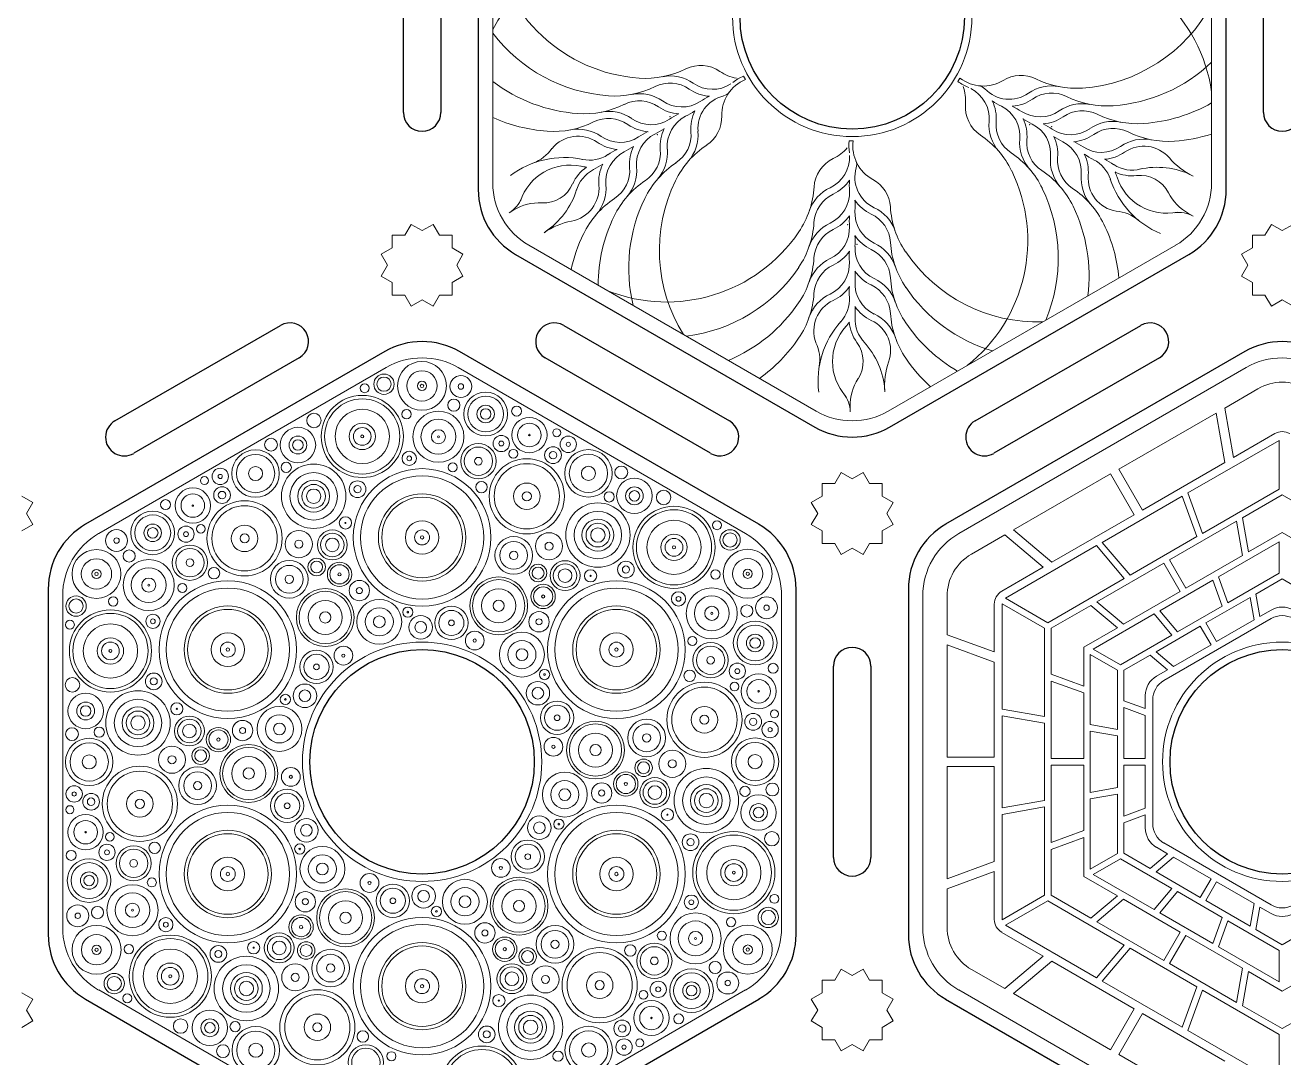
# Model space of a CAD drawing. Header units: millimetres. Extents: x -1250 to -350, y -300 to 300.
# Drawn here: x -1139.2 to -1013, y -5 to 98.6 of the extents above; entities that cross this region are included whole.
import ezdxf

# ---------------------------------------------------------------- set-up
doc = ezdxf.new("R2010")
doc.units = ezdxf.units.MM
doc.layers.get('0').update_dxf_attribs({"color": 1, "true_color": 0xff0000})
doc.layers.add('cut', color=1, linetype='Continuous', lineweight=20, true_color=0xff0000)
doc.layers.add('Vector Engrave', color=5, linetype='Continuous', lineweight=0, true_color=0x0000ff)

msp = doc.modelspace()

# ---------------------------------------------------------------- linework, layer by layer
for p, q in [((-1093.75, 116.71), (-1093.75, 82.07)), ((-1018.75, 82.07), (-1018.75, 116.71)), ((-1101.25, 89.81), (-1101.25, 108.97)), ((-1097.5, 108.97), (-1097.5, 89.81)), ((-1015, 89.81), (-1015, 108.97)), ((-1090, 75.57), (-1060, 58.25)), ((-1052.5, 58.25), (-1022.5, 75.57)), ((-1130.18, 58.87), (-1113.57, 68.46)), ((-1085.18, 68.46), (-1068.57, 58.87)), ((-1043.93, 58.87), (-1027.32, 68.46)), ((-1103.12, 65.83), (-1133.12, 48.51)), ((-1065.62, 48.51), (-1095.62, 65.83)), ((-1016.87, 65.83), (-1046.88, 48.51)), ((-1111.7, 65.21), (-1128.3, 55.63)), ((-1070.45, 55.63), (-1087.05, 65.21)), ((-1025.45, 65.21), (-1042.05, 55.63)), ((-1136.88, 42.02), (-1136.88, 7.37)), ((-1061.88, 7.37), (-1061.88, 42.02)), ((-1050.62, 42.02), (-1050.62, 7.37)), ((-1058.12, 15.11), (-1058.12, 34.28)), ((-1054.38, 34.28), (-1054.38, 15.11)), ((-1133.12, 0.88), (-1103.12, -16.44)), ((-1095.62, -16.44), (-1065.62, 0.88)), ((-1046.88, 0.88), (-1016.87, -16.44))]:
    msp.add_line(p, q)
for centre in [(-1056.25, 99.39), (-1099.38, 24.69), (-1013.13, 24.69)]:
    msp.add_circle(centre, 11.25)
for centre, radius, start, end in [((-1099.38, 89.81), 1.88, 180, 0), ((-1013.13, 89.81), 1.88, 180, 0), ((-1086.25, 82.07), 7.5, 180, 240), ((-1026.25, 82.07), 7.5, 300, 0), ((-1112.64, 66.83), 1.88, 300, 120), ((-1086.11, 66.83), 1.88, 60, 240), ((-1026.39, 66.83), 1.88, 300, 120), ((-1099.38, 59.34), 7.5, 60, 120), ((-1013.13, 59.34), 7.5, 60, 120), ((-1129.24, 57.25), 1.88, 120, 300), ((-1069.51, 57.25), 1.88, 240, 60), ((-1056.25, 64.75), 7.5, 240, 300), ((-1042.99, 57.25), 1.88, 120, 300), ((-1129.37, 42.02), 7.5, 120, 180), ((-1069.38, 42.02), 7.5, 0, 60), ((-1043.12, 42.02), 7.5, 120, 180), ((-1056.25, 34.28), 1.88, 0, 180), ((-1056.25, 15.11), 1.88, 180, 0), ((-1129.37, 7.37), 7.5, 180, 240), ((-1069.38, 7.37), 7.5, 300, 0), ((-1043.12, 7.37), 7.5, 180, 240)]:
    msp.add_arc(centre, radius, start, end)
at = {"layer": 'cut'}
for p, q in [((-1100.47, 78.59), (-1101.11, 77.49)), ((-1099.38, 77.96), (-1100.47, 78.59)), ((-1098.28, 78.59), (-1099.38, 77.96)), ((-1097.64, 77.49), (-1098.28, 78.59)), ((-1014.22, 78.59), (-1014.86, 77.49)), ((-1013.13, 77.96), (-1014.22, 78.59)), ((-1012.03, 78.59), (-1013.13, 77.96)), ((-1101.11, 77.49), (-1102.37, 77.49)), ((-1102.37, 77.49), (-1102.37, 76.22)), ((-1096.37, 77.49), (-1097.64, 77.49)), ((-1096.37, 76.22), (-1096.37, 77.49)), ((-1014.86, 77.49), (-1016.12, 77.49)), ((-1016.12, 77.49), (-1016.12, 76.22)), ((-1102.37, 76.22), (-1103.47, 75.59)), ((-1095.28, 75.59), (-1096.37, 76.22)), ((-1016.12, 76.22), (-1017.22, 75.59)), ((-1103.47, 75.59), (-1102.84, 74.49)), ((-1102.84, 74.49), (-1103.47, 73.39)), ((-1095.91, 74.49), (-1095.28, 75.59)), ((-1095.28, 73.39), (-1095.91, 74.49)), ((-1017.22, 75.59), (-1016.59, 74.49)), ((-1016.59, 74.49), (-1017.22, 73.39)), ((-1103.47, 73.39), (-1102.37, 72.76)), ((-1096.37, 72.76), (-1095.28, 73.39)), ((-1017.22, 73.39), (-1016.12, 72.76)), ((-1102.37, 72.76), (-1102.37, 71.49)), ((-1096.37, 71.49), (-1096.37, 72.76)), ((-1016.12, 72.76), (-1016.12, 71.49)), ((-1102.37, 71.49), (-1101.11, 71.49)), ((-1101.11, 71.49), (-1100.47, 70.39)), ((-1100.47, 70.39), (-1099.38, 71.03)), ((-1099.38, 71.03), (-1098.28, 70.39)), ((-1098.28, 70.39), (-1097.64, 71.49)), ((-1097.64, 71.49), (-1096.37, 71.49)), ((-1016.12, 71.49), (-1014.86, 71.49)), ((-1014.86, 71.49), (-1014.22, 70.39)), ((-1014.22, 70.39), (-1013.13, 71.03)), ((-1013.13, 71.03), (-1012.03, 70.39)), ((-1057.35, 53.69), (-1057.98, 52.59)), ((-1056.25, 53.06), (-1057.35, 53.69)), ((-1055.15, 53.69), (-1056.25, 53.06)), ((-1054.52, 52.59), (-1055.15, 53.69)), ((-1057.98, 52.59), (-1059.25, 52.59)), ((-1059.25, 52.59), (-1059.25, 51.32)), ((-1053.25, 52.59), (-1054.52, 52.59)), ((-1053.25, 51.32), (-1053.25, 52.59)), ((-1138.4, 50.69), (-1139.5, 51.32)), ((-1139.04, 49.59), (-1138.4, 50.69)), ((-1059.25, 51.32), (-1060.35, 50.69)), ((-1060.35, 50.69), (-1059.71, 49.59)), ((-1052.15, 50.69), (-1053.25, 51.32)), ((-1052.79, 49.59), (-1052.15, 50.69)), ((-1138.4, 48.49), (-1139.04, 49.59)), ((-1059.71, 49.59), (-1060.35, 48.49)), ((-1052.15, 48.49), (-1052.79, 49.59)), ((-1139.5, 47.86), (-1138.4, 48.49)), ((-1060.35, 48.49), (-1059.25, 47.86)), ((-1053.25, 47.86), (-1052.15, 48.49)), ((-1059.25, 47.86), (-1059.25, 46.59)), ((-1053.25, 46.59), (-1053.25, 47.86)), ((-1059.25, 46.59), (-1057.98, 46.59)), ((-1057.98, 46.59), (-1057.35, 45.49)), ((-1057.35, 45.49), (-1056.25, 46.13)), ((-1056.25, 46.13), (-1055.15, 45.49)), ((-1055.15, 45.49), (-1054.52, 46.59)), ((-1054.52, 46.59), (-1053.25, 46.59)), ((-1057.35, 3.89), (-1057.98, 2.8)), ((-1056.25, 3.26), (-1057.35, 3.89)), ((-1055.15, 3.89), (-1056.25, 3.26)), ((-1054.52, 2.8), (-1055.15, 3.89)), ((-1057.98, 2.8), (-1059.25, 2.8)), ((-1059.25, 2.8), (-1059.25, 1.53)), ((-1053.25, 2.8), (-1054.52, 2.8)), ((-1053.25, 1.53), (-1053.25, 2.8)), ((-1138.4, 0.89), (-1139.5, 1.53)), ((-1059.25, 1.53), (-1060.35, 0.89)), ((-1052.15, 0.89), (-1053.25, 1.53)), ((-1139.04, -0.2), (-1138.4, 0.89)), ((-1060.35, 0.89), (-1059.71, -0.2)), ((-1052.79, -0.2), (-1052.15, 0.89)), ((-1138.4, -1.3), (-1139.04, -0.2)), ((-1059.71, -0.2), (-1060.35, -1.3)), ((-1052.15, -1.3), (-1052.79, -0.2)), ((-1139.5, -1.94), (-1138.4, -1.3)), ((-1060.35, -1.3), (-1059.25, -1.94)), ((-1059.25, -1.94), (-1059.25, -3.2)), ((-1053.25, -1.94), (-1052.15, -1.3)), ((-1053.25, -3.2), (-1053.25, -1.94)), ((-1059.25, -3.2), (-1057.98, -3.2)), ((-1057.98, -3.2), (-1057.35, -4.3)), ((-1057.35, -4.3), (-1056.25, -3.67)), ((-1056.25, -3.67), (-1055.15, -4.3)), ((-1055.15, -4.3), (-1054.52, -3.2)), ((-1054.52, -3.2), (-1053.25, -3.2))]:
    msp.add_line(p, q, dxfattribs=at)
at = {"layer": 'Vector Engrave'}
for p, q in [((-1092.29, 82.74), (-1092.29, 116.04)), ((-1092.29, 82.74), (-1092.29, 116.04)), ((-1020.21, 116.04), (-1020.21, 82.74)), ((-1020.21, 116.04), (-1020.21, 82.74)), ((-1066.96, 93.1), (-1067.16, 93.45)), ((-1045.45, 93.26), (-1045.65, 92.91)), ((-1056.16, 86.97), (-1056.56, 86.98)), ((-1090.18, 80.04), (-1090.65, 79.76)), ((-1022.53, 79.68), (-1022.05, 79.42)), ((-1059.85, 59.86), (-1088.69, 76.5)), ((-1059.85, 59.86), (-1088.69, 76.5)), ((-1023.81, 76.5), (-1052.65, 59.86)), ((-1023.81, 76.5), (-1052.65, 59.86)), ((-1131.81, 47.58), (-1102.98, 64.23)), ((-1095.77, 64.23), (-1066.94, 47.58)), ((-1045.56, 47.58), (-1016.73, 64.23)), ((-1015.56, 62.1), (-1018.9, 60.17)), ((-1056.46, 60.33), (-1056.45, 59.79)), ((-1019.77, 59.67), (-1029.52, 54.04)), ((-1018.9, 54.71), (-1019.77, 59.67)), ((-1018.03, 55.21), (-1018.9, 60.17)), ((-1013.45, 56.93), (-1022.59, 51.65)), ((-1013.88, 57.61), (-1018.03, 55.21)), ((-1013.45, 52.03), (-1013.45, 56.93)), ((-1018.9, 54.71), (-1027.15, 49.94)), ((-1030.34, 53.57), (-1040.09, 47.94)), ((-1027.97, 49.47), (-1030.34, 53.57)), ((-1027.15, 49.94), (-1029.52, 54.04)), ((-1013.45, 52.03), (-1021.12, 47.6)), ((-1023.16, 51.32), (-1031.17, 46.7)), ((-1021.69, 47.27), (-1023.16, 51.32)), ((-1021.12, 47.6), (-1022.59, 51.65)), ((-1013.13, 51.46), (-1017.11, 49.16)), ((-1009.14, 49.16), (-1013.13, 51.46)), ((-1027.97, 49.47), (-1036.23, 44.7)), ((-1017.71, 48.82), (-1024.43, 44.93)), ((-1017.11, 45.39), (-1017.71, 48.82)), ((-1016.5, 45.74), (-1017.11, 49.16)), ((-1040.96, 47.44), (-1044.3, 45.51)), ((-1037.1, 44.2), (-1040.96, 47.44)), ((-1036.23, 44.7), (-1040.09, 47.94)), ((-1028.39, 43.4), (-1031.17, 46.7)), ((-1021.69, 47.27), (-1028.39, 43.4)), ((-1013.44, 46.76), (-1019.53, 43.24)), ((-1013.13, 47.69), (-1016.5, 45.74)), ((-1013.44, 43.61), (-1013.44, 46.76)), ((-1009.75, 45.74), (-1013.13, 47.69)), ((-1031.74, 46.37), (-1040.88, 41.09)), ((-1028.97, 43.07), (-1031.74, 46.37)), ((-1037.1, 44.2), (-1041.25, 41.8)), ((-1025, 44.61), (-1031.72, 40.73)), ((-1023.37, 41.78), (-1025, 44.61)), ((-1022.8, 42.11), (-1024.43, 44.93)), ((-1017.11, 45.39), (-1022.8, 42.11)), ((-1028.97, 43.07), (-1036.63, 38.64)), ((-1020.1, 42.91), (-1025.41, 39.84)), ((-1019.15, 40.31), (-1020.1, 42.91)), ((-1018.58, 40.64), (-1019.53, 43.24)), ((-1013.44, 43.61), (-1018.58, 40.64)), ((-1013.13, 43.04), (-1015.77, 41.51)), ((-1013.13, 43.04), (-1010.48, 41.51)), ((-1023.37, 41.78), (-1029.06, 38.49)), ((-1135.41, 8.05), (-1135.41, 41.34)), ((-1063.34, 41.34), (-1063.34, 8.05)), ((-1049.16, 8.05), (-1049.16, 41.34)), ((-1046.74, 41.29), (-1046.74, 37.43)), ((-1042, 40.5), (-1042, 35.71)), ((-1041.2, 40.53), (-1041.2, 29.98)), ((-1036.96, 38.08), (-1041.2, 40.53)), ((-1036.63, 38.64), (-1040.88, 41.09)), ((-1029.06, 38.49), (-1031.72, 40.73)), ((-1016.35, 41.17), (-1020.79, 38.62)), ((-1015.96, 38.92), (-1016.35, 41.17)), ((-1015.37, 39.26), (-1015.77, 41.51)), ((-1032.32, 40.38), (-1036.31, 38.08)), ((-1029.66, 38.14), (-1032.32, 40.38)), ((-1025.98, 39.52), (-1032.08, 36)), ((-1024.2, 37.39), (-1025.98, 39.52)), ((-1023.63, 37.72), (-1025.41, 39.84)), ((-1019.15, 40.31), (-1023.63, 37.72)), ((-1014.25, 39.9), (-1015.37, 39.26)), ((-1036.96, 38.08), (-1036.96, 29.23)), ((-1036.31, 38.08), (-1036.31, 33.48)), ((-1029.66, 38.14), (-1033.04, 36.19)), ((-1021.35, 38.29), (-1025.78, 35.73)), ((-1014.25, 39.05), (-1024.99, 32.84)), ((-1020.27, 36.43), (-1021.35, 38.29)), ((-1019.71, 36.75), (-1020.79, 38.62)), ((-1015.96, 38.92), (-1019.71, 36.75)), ((-1042, 35.71), (-1046.74, 37.43)), ((-1024.2, 37.39), (-1029.35, 34.42)), ((-1046.74, 36.43), (-1046.74, 25.17)), ((-1042, 34.7), (-1046.74, 36.43)), ((-1033.04, 36.19), (-1033.04, 32.29)), ((-1032.39, 35.46), (-1032.39, 28.42)), ((-1029.66, 33.88), (-1032.39, 35.46)), ((-1029.35, 34.42), (-1032.08, 36)), ((-1029.01, 33.87), (-1026.37, 35.39)), ((-1024.62, 33.92), (-1026.37, 35.39)), ((-1024.03, 34.26), (-1025.78, 35.73)), ((-1020.27, 36.43), (-1024.03, 34.26)), ((-1042, 34.7), (-1042, 25.17)), ((-1033.04, 32.29), (-1036.31, 33.48)), ((-1029.66, 33.88), (-1029.66, 27.94)), ((-1029.01, 33.87), (-1029.01, 30.82)), ((-1024.62, 33.92), (-1025.73, 33.27)), ((-1036.31, 32.78), (-1036.31, 25.02)), ((-1033.04, 31.6), (-1036.31, 32.78)), ((-1033.04, 31.6), (-1033.04, 25.02)), ((-1026.86, 30.03), (-1029.01, 30.82)), ((-1026.86, 31.33), (-1026.86, 30.03)), ((-1026.12, 30.9), (-1026.12, 18.49)), ((-1036.96, 29.23), (-1041.2, 29.98)), ((-1041.2, 29.31), (-1041.2, 20.07)), ((-1036.96, 28.57), (-1041.2, 29.31)), ((-1029.01, 30.14), (-1029.01, 25.02)), ((-1026.86, 29.35), (-1029.01, 30.14)), ((-1026.86, 29.35), (-1026.86, 25.02)), ((-1036.96, 28.57), (-1036.96, 20.82)), ((-1029.66, 27.94), (-1032.39, 28.42)), ((-1032.39, 27.76), (-1032.39, 21.63)), ((-1029.66, 27.28), (-1032.39, 27.76)), ((-1029.66, 27.28), (-1029.66, 22.11)), ((-1042, 25.17), (-1046.74, 25.17)), ((-1046.74, 24.22), (-1046.74, 12.96)), ((-1042, 24.22), (-1046.74, 24.22)), ((-1042, 24.22), (-1042, 14.69)), ((-1033.04, 25.02), (-1036.31, 25.02)), ((-1036.31, 24.37), (-1036.31, 16.6)), ((-1033.04, 24.37), (-1036.31, 24.37)), ((-1033.04, 24.37), (-1033.04, 17.79)), ((-1026.86, 25.02), (-1029.01, 25.02)), ((-1029.01, 24.37), (-1029.01, 19.25)), ((-1026.86, 24.37), (-1029.01, 24.37)), ((-1026.86, 24.37), (-1026.86, 20.04)), ((-1029.66, 22.11), (-1032.39, 21.63)), ((-1036.96, 20.82), (-1041.2, 20.07)), ((-1029.66, 21.45), (-1032.39, 20.97)), ((-1032.39, 20.97), (-1032.39, 13.93)), ((-1029.66, 21.45), (-1029.66, 15.51)), ((-1036.96, 20.16), (-1041.2, 19.41)), ((-1041.2, 19.41), (-1041.2, 8.86)), ((-1036.96, 20.16), (-1036.96, 11.31)), ((-1026.86, 20.04), (-1029.01, 19.25)), ((-1026.86, 19.36), (-1029.01, 18.57)), ((-1026.86, 19.36), (-1026.86, 18.06)), ((-1033.04, 17.79), (-1036.31, 16.6)), ((-1029.01, 15.52), (-1029.01, 18.57)), ((-1033.04, 17.1), (-1036.31, 15.91)), ((-1033.04, 17.1), (-1033.04, 13.2)), ((-1024.99, 16.55), (-1014.25, 10.34)), ((-1036.31, 15.91), (-1036.31, 11.31)), ((-1029.66, 15.51), (-1032.39, 13.93)), ((-1029.01, 15.52), (-1026.37, 14)), ((-1024.62, 15.47), (-1026.37, 14)), ((-1025.73, 16.12), (-1024.62, 15.47)), ((-1042, 14.69), (-1046.74, 12.96)), ((-1029.35, 14.97), (-1032.08, 13.39)), ((-1029.35, 14.97), (-1024.2, 12)), ((-1024.03, 15.13), (-1025.78, 13.66)), ((-1024.03, 15.13), (-1020.27, 12.96)), ((-1042, 13.68), (-1046.74, 11.96)), ((-1042, 13.68), (-1042, 8.89)), ((-1033.04, 13.2), (-1029.66, 11.25)), ((-1032.08, 13.39), (-1025.98, 9.87)), ((-1025.78, 13.66), (-1021.35, 11.1)), ((-1020.27, 12.96), (-1021.35, 11.1)), ((-1019.71, 12.64), (-1020.79, 10.77)), ((-1019.71, 12.64), (-1015.96, 10.47)), ((-1046.74, 11.96), (-1046.74, 8.1)), ((-1024.2, 12), (-1025.98, 9.87)), ((-1023.63, 11.67), (-1025.41, 9.55)), ((-1023.63, 11.67), (-1019.15, 9.08)), ((-1036.96, 11.31), (-1041.2, 8.86)), ((-1036.63, 10.75), (-1040.88, 8.3)), ((-1036.63, 10.75), (-1028.97, 6.32)), ((-1036.31, 11.31), (-1032.32, 9.01)), ((-1029.66, 11.25), (-1032.32, 9.01)), ((-1029.06, 10.9), (-1031.72, 8.66)), ((-1029.06, 10.9), (-1023.37, 7.61)), ((-1020.79, 10.77), (-1016.35, 8.21)), ((-1015.96, 10.47), (-1016.35, 8.21)), ((-1015.37, 10.13), (-1015.77, 7.88)), ((-1015.37, 10.13), (-1014.25, 9.48)), ((-1025.41, 9.55), (-1020.1, 6.48)), ((-1019.15, 9.08), (-1020.1, 6.48)), ((-1041.25, 7.59), (-1037.1, 5.19)), ((-1040.88, 8.3), (-1031.74, 3.02)), ((-1031.72, 8.66), (-1025, 4.78)), ((-1023.37, 7.61), (-1025, 4.78)), ((-1018.58, 8.75), (-1019.53, 6.15)), ((-1018.58, 8.75), (-1013.44, 5.78)), ((-1013.13, 6.35), (-1015.77, 7.88)), ((-1013.13, 6.35), (-1010.48, 7.88)), ((-1028.97, 6.32), (-1031.74, 3.02)), ((-1022.8, 7.28), (-1024.43, 4.46)), ((-1022.8, 7.28), (-1017.11, 4)), ((-1037.1, 5.19), (-1040.96, 1.95)), ((-1028.39, 5.99), (-1031.17, 2.69)), ((-1028.39, 5.99), (-1021.69, 2.12)), ((-1019.53, 6.15), (-1013.44, 2.63)), ((-1013.44, 5.78), (-1013.44, 2.63)), ((-1044.3, 3.88), (-1040.96, 1.95)), ((-1036.23, 4.69), (-1040.09, 1.45)), ((-1036.23, 4.69), (-1027.97, -0.08)), ((-1024.43, 4.46), (-1017.71, 0.57)), ((-1017.11, 4), (-1017.71, 0.57)), ((-1031.17, 2.69), (-1023.16, -1.93)), ((-1016.5, 3.65), (-1017.11, 0.23)), ((-1016.5, 3.65), (-1013.13, 1.7)), ((-1013.13, 1.7), (-1009.75, 3.65)), ((-1102.98, -14.84), (-1131.81, 1.81)), ((-1066.94, 1.81), (-1095.77, -14.84)), ((-1016.73, -14.84), (-1045.56, 1.81)), ((-1040.09, 1.45), (-1030.34, -4.18)), ((-1021.69, 2.12), (-1023.16, -1.93)), ((-1021.12, 1.79), (-1022.59, -2.26)), ((-1021.12, 1.79), (-1013.45, -2.64)), ((-1017.11, 0.23), (-1013.13, -2.07)), ((-1013.13, -2.07), (-1009.14, 0.23)), ((-1027.97, -0.08), (-1030.34, -4.18)), ((-1027.15, -0.55), (-1029.52, -4.65)), ((-1027.15, -0.55), (-1018.9, -5.32)), ((-1022.59, -2.26), (-1013.45, -7.54)), ((-1013.45, -2.64), (-1013.45, -7.54)), ((-1029.52, -4.65), (-1019.77, -10.28))]:
    msp.add_line(p, q, dxfattribs=at)
for centre, radius in [((-1056.25, 99.39), 12), ((-1056.25, 99.39), 12), ((-1099.39, 62.39), 2.45), ((-1103.2, 62.56), 1.02), ((-1103.2, 62.56), 0.713), ((-1099.39, 62.39), 1.52), ((-1095.49, 62.33), 1.1), ((-1105.13, 62.16), 0.45), ((-1099.39, 62.39), 0.461), ((-1099.39, 62.39), 0.169), ((-1095.49, 62.33), 0.274), ((-1105.38, 57.32), 4.12), ((-1105.38, 57.32), 3.77), ((-1096.19, 60.45), 0.609), ((-1093, 59.57), 2.19), ((-1093, 59.57), 1.8), ((-1110.22, 58.92), 0.726), ((-1105.38, 57.32), 2.72), ((-1100.94, 59.55), 0.467), ((-1097.74, 57.29), 2.56), ((-1093, 59.57), 0.877), ((-1093, 59.57), 0.53), ((-1089.9, 59.86), 0.501), ((-1111.83, 56.46), 1.78), ((-1105.38, 57.32), 1.32), ((-1105.38, 57.32), 0.89), ((-1097.74, 57.29), 1.75), ((-1088.62, 57.46), 1.77), ((-1088.62, 57.46), 1.18), ((-1085.88, 57.69), 0.403), ((-1114.53, 56.49), 0.645), ((-1111.83, 56.46), 0.894), ((-1111.83, 56.46), 0.528), ((-1105.38, 57.32), 0.15), ((-1097.74, 57.29), 0.707), ((-1097.74, 57.29), 0.103), ((-1091.44, 56.61), 0.814), ((-1091.44, 56.61), 0.247), ((-1088.62, 57.46), 0.0766), ((-1084.72, 56.53), 0.822), ((-1116.08, 53.6), 2.38), ((-1100.67, 55.12), 0.714), ((-1093.73, 54.84), 1.77), ((-1093.73, 54.84), 1.42), ((-1090.23, 55.59), 0.436), ((-1086.25, 55.44), 0.839), ((-1086.25, 55.44), 0.375), ((-1082.7, 53.62), 2.38), ((-1084.72, 56.53), 0.209), ((-1082.7, 53.62), 1.92), ((-1116.08, 53.6), 1.92), ((-1116.08, 53.6), 0.709), ((-1113, 54.22), 0.514), ((-1110.25, 51.32), 3.23), ((-1100.67, 55.12), 0.241), ((-1096.3, 54.22), 0.453), ((-1093.73, 54.84), 0.384), ((-1088.88, 51.32), 3.77), ((-1088.88, 51.32), 3.27), ((-1082.7, 53.62), 0.709), ((-1079.41, 53.71), 0.645), ((-1121.2, 52.89), 0.403), ((-1119.62, 53.31), 0.822), ((-1119.62, 53.31), 0.209), ((-1110.25, 51.32), 2.38), ((-1099.38, 47.19), 6.9), ((-1099.38, 47.19), 6.18), ((-1078.09, 51.36), 1.78), ((-1122.37, 50.39), 1.77), ((-1119.44, 51.44), 0.839), ((-1119.44, 51.44), 0.375), ((-1110.25, 51.32), 1.6), ((-1110.25, 51.32), 1.19), ((-1110.25, 51.32), 0.722), ((-1105.85, 52.03), 0.837), ((-1105.85, 52.03), 0.36), ((-1093.43, 52.24), 0.573), ((-1088.88, 51.32), 1.33), ((-1088.88, 51.32), 0.458), ((-1080.62, 51.26), 0.514), ((-1078.09, 51.36), 0.894), ((-1078.09, 51.36), 0.528), ((-1075.16, 51.2), 0.726), ((-1125.1, 50.48), 0.501), ((-1122.37, 50.39), 1.18), ((-1117.18, 47.1), 3.77), ((-1099.38, 47.19), 4.38), ((-1099.38, 47.19), 4.04), ((-1081.75, 47.43), 3.23), ((-1126.39, 47.65), 2.19), ((-1126.39, 47.65), 1.8), ((-1122.37, 50.39), 0.0766), ((-1117.18, 47.1), 3.27), ((-1107.07, 48.65), 0.614), ((-1081.75, 47.43), 2.38), ((-1074.12, 46.2), 4.12), ((-1074.12, 46.2), 3.77), ((-1130.02, 46.88), 1.1), ((-1126.39, 47.65), 0.877), ((-1126.39, 47.65), 0.53), ((-1123.05, 47.52), 0.814), ((-1121.56, 48.06), 0.436), ((-1117.18, 47.1), 1.33), ((-1107.07, 48.65), 0.0555), ((-1099.38, 47.19), 1.68), ((-1081.75, 47.43), 1.6), ((-1081.75, 47.43), 1.19), ((-1081.75, 47.43), 0.722), ((-1074.12, 46.2), 2.72), ((-1069.8, 48.42), 0.45), ((-1068.5, 46.94), 1.02), ((-1130.02, 46.88), 0.274), ((-1123.05, 47.52), 0.247), ((-1117.18, 47.1), 0.458), ((-1111.74, 46.52), 1.36), ((-1111.74, 46.52), 0.404), ((-1108.38, 46.44), 1.5), ((-1108.38, 46.44), 1.18), ((-1108.38, 46.44), 0.685), ((-1099.38, 47.19), 0.75), ((-1099.38, 47.19), 0.168), ((-1090.19, 45.39), 1.89), ((-1090.19, 45.39), 1.39), ((-1086.65, 46.31), 1.36), ((-1086.65, 46.31), 0.404), ((-1074.12, 46.2), 1.32), ((-1074.12, 46.2), 0.89), ((-1068.5, 46.94), 0.713), ((-1132.03, 43.53), 2.45), ((-1128.75, 45.33), 0.609), ((-1122.66, 44.66), 1.77), ((-1122.66, 44.66), 1.42), ((-1090.19, 45.39), 0.416), ((-1074.12, 46.2), 0.15), ((-1066.73, 43.55), 2.45), ((-1132.03, 43.53), 1.52), ((-1126.79, 42.41), 2.56), ((-1122.66, 44.66), 0.384), ((-1120.25, 43.61), 0.573), ((-1112.7, 43), 1.89), ((-1112.7, 43), 1.39), ((-1109.95, 44.23), 0.878), ((-1109.95, 44.23), 0.597), ((-1107.66, 43.49), 1.22), ((-1107.66, 43.49), 0.964), ((-1087.75, 43.62), 0.878), ((-1087.75, 43.62), 0.597), ((-1085.04, 43.36), 1.5), ((-1085.04, 43.36), 1.18), ((-1078.94, 43.97), 0.837), ((-1078.94, 43.97), 0.36), ((-1066.73, 43.55), 1.52), ((-1132.03, 43.53), 0.461), ((-1132.03, 43.53), 0.169), ((-1126.79, 42.41), 1.75), ((-1126.79, 42.41), 0.707), ((-1112.7, 43), 0.416), ((-1107.66, 43.49), 0.161), ((-1091.7, 40.34), 2.9), ((-1091.7, 40.34), 2.62), ((-1085.04, 43.36), 0.685), ((-1082.48, 43.34), 0.614), ((-1082.48, 43.34), 0.0555), ((-1069.97, 43.48), 0.467), ((-1066.73, 43.55), 0.461), ((-1066.73, 43.55), 0.169), ((-1126.79, 42.41), 0.103), ((-1118.86, 35.94), 6.9), ((-1118.86, 35.94), 6.18), ((-1123.41, 42.12), 0.453), ((-1109.09, 39.17), 2.9), ((-1109.09, 39.17), 2.62), ((-1105.67, 41.86), 1.02), ((-1105.67, 41.86), 0.306), ((-1091.7, 40.34), 1.71), ((-1087.24, 41.27), 1.22), ((-1087.24, 41.27), 0.964), ((-1079.89, 35.94), 6.9), ((-1079.89, 35.94), 6.18), ((-1073.67, 41.03), 0.714), ((-1070.33, 39.58), 2.56), ((-1134.08, 40.31), 1.02), ((-1134.08, 40.31), 0.713), ((-1130.35, 40.77), 0.467), ((-1109.09, 39.17), 1.71), ((-1103.67, 38.73), 2.25), ((-1091.7, 40.34), 0.562), ((-1087.24, 41.27), 0.161), ((-1073.67, 41.03), 0.241), ((-1070.33, 39.58), 1.75), ((-1066.82, 39.82), 0.609), ((-1064.84, 40.14), 1.1), ((-1064.84, 40.14), 0.274), ((-1130.63, 35.81), 4.12), ((-1130.63, 35.81), 3.77), ((-1126.37, 38.78), 0.714), ((-1118.86, 35.94), 4.38), ((-1118.86, 35.94), 4.04), ((-1109.09, 39.17), 0.562), ((-1103.67, 38.73), 1.41), ((-1103.67, 38.73), 0.591), ((-1100.81, 39.7), 0.513), ((-1100.81, 39.7), 0.0828), ((-1099.52, 38.18), 1.18), ((-1096.44, 38.62), 1.67), ((-1096.44, 38.62), 1.26), ((-1087.66, 38.73), 1.02), ((-1079.89, 35.94), 4.38), ((-1079.89, 35.94), 4.04), ((-1070.33, 39.58), 0.707), ((-1070.33, 39.58), 0.103), ((-1134.7, 38.44), 0.45), ((-1130.63, 35.81), 2.72), ((-1126.37, 38.78), 0.241), ((-1099.52, 38.18), 0.583), ((-1096.44, 38.62), 0.286), ((-1087.66, 38.73), 0.306), ((-1065.98, 36.61), 2.19), ((-1065.98, 36.61), 1.8), ((-1130.63, 35.81), 1.32), ((-1130.63, 35.81), 0.89), ((-1118.86, 35.94), 1.68), ((-1118.86, 35.94), 0.75), ((-1099.38, 24.69), 12), ((-1094.1, 36.85), 0.942), ((-1094.1, 36.85), 0.158), ((-1089.37, 35.44), 2.25), ((-1089.37, 35.44), 1.41), ((-1079.89, 35.94), 1.68), ((-1079.89, 35.94), 0.75), ((-1072.27, 36.8), 0.453), ((-1070.45, 34.88), 1.77), ((-1065.98, 36.61), 0.877), ((-1065.98, 36.61), 0.53), ((-1013.13, 24.69), 12), ((-1130.63, 35.81), 0.15), ((-1118.86, 35.94), 0.168), ((-1109.97, 34.21), 1.67), ((-1109.97, 34.21), 1.26), ((-1107.27, 35.34), 0.942), ((-1107.27, 35.34), 0.158), ((-1089.37, 35.44), 0.591), ((-1079.89, 35.94), 0.168), ((-1070.45, 34.88), 1.42), ((-1109.97, 34.21), 0.286), ((-1070.45, 34.88), 0.384), ((-1067.77, 33.78), 0.814), ((-1064.18, 34.07), 0.501), ((-1134.44, 32.41), 0.726), ((-1126.29, 32.76), 0.837), ((-1126.29, 32.76), 0.36), ((-1087.1, 33.44), 0.513), ((-1087.1, 33.44), 0.0828), ((-1072.55, 33.32), 0.573), ((-1067.77, 33.78), 0.247), ((-1065.63, 31.76), 1.77), ((-1065.63, 31.76), 1.18), ((-1133.11, 29.79), 1.78), ((-1127.87, 28.59), 3.23), ((-1111.13, 31.31), 1.18), ((-1111.13, 31.31), 0.583), ((-1087.77, 31.57), 1.18), ((-1087.77, 31.57), 0.583), ((-1071.07, 28.91), 3.77), ((-1071.07, 28.91), 3.27), ((-1068.05, 32.23), 0.436), ((-1065.63, 31.76), 0.0766), ((-1133.11, 29.79), 0.894), ((-1133.11, 29.79), 0.528), ((-1127.87, 28.59), 2.38), ((-1123.97, 30), 0.614), ((-1113.09, 30.95), 0.513), ((-1113.09, 30.95), 0.0828), ((-1085.84, 29.11), 1.67), ((-1085.84, 29.11), 1.26), ((-1127.87, 28.59), 1.6), ((-1127.87, 28.59), 1.19), ((-1127.87, 28.59), 0.722), ((-1122.71, 27.78), 1.5), ((-1123.97, 30), 0.0555), ((-1113.68, 27.99), 2.25), ((-1113.68, 27.99), 1.41), ((-1085.84, 29.11), 0.286), ((-1071.07, 28.91), 1.33), ((-1071.07, 28.91), 0.458), ((-1066.18, 28.7), 0.839), ((-1066.18, 28.7), 0.375), ((-1064.05, 29.5), 0.403), ((-1134.49, 27.47), 0.645), ((-1131.75, 27.66), 0.514), ((-1122.71, 27.78), 1.18), ((-1122.71, 27.78), 0.685), ((-1119.8, 26.92), 1.22), ((-1119.8, 26.92), 0.964), ((-1117.38, 27.83), 1.02), ((-1117.38, 27.83), 0.306), ((-1113.68, 27.99), 0.591), ((-1081.99, 25.87), 2.9), ((-1081.99, 25.87), 2.62), ((-1076.86, 27.09), 1.89), ((-1076.86, 27.09), 1.39), ((-1064.48, 27.92), 0.822), ((-1064.48, 27.92), 0.209), ((-1132.76, 24.68), 2.38), ((-1132.76, 24.68), 1.92), ((-1119.8, 26.92), 0.161), ((-1086.21, 26.2), 0.942), ((-1081.99, 25.87), 1.71), ((-1076.86, 27.09), 0.416), ((-1065.99, 24.71), 2.38), ((-1065.99, 24.71), 1.92), ((-1132.76, 24.68), 0.709), ((-1124.46, 24.9), 1.36), ((-1124.46, 24.9), 0.404), ((-1121.58, 25.3), 0.878), ((-1121.58, 25.3), 0.597), ((-1116.76, 23.52), 2.9), ((-1116.76, 23.52), 2.62), ((-1086.21, 26.2), 0.158), ((-1081.99, 25.87), 0.562), ((-1074.29, 24.49), 1.36), ((-1065.99, 24.71), 0.709), ((-1127.68, 20.48), 3.77), ((-1121.89, 22.3), 1.89), ((-1116.76, 23.52), 1.71), ((-1116.76, 23.52), 0.562), ((-1112.54, 23.18), 0.942), ((-1077.17, 24.09), 0.878), ((-1077.17, 24.09), 0.597), ((-1074.29, 24.49), 0.404), ((-1070.88, 20.8), 3.23), ((-1127.68, 20.48), 3.27), ((-1121.89, 22.3), 1.39), ((-1121.89, 22.3), 0.416), ((-1112.54, 23.18), 0.158), ((-1085.07, 21.4), 2.25), ((-1085.07, 21.4), 1.41), ((-1078.95, 22.47), 1.22), ((-1078.95, 22.47), 0.964), ((-1076.04, 21.61), 1.5), ((-1076.04, 21.61), 1.18), ((-1070.88, 20.8), 2.38), ((-1134.27, 21.47), 0.822), ((-1134.27, 21.47), 0.209), ((-1132.57, 20.69), 0.839), ((-1127.68, 20.48), 1.33), ((-1112.91, 20.28), 1.67), ((-1112.91, 20.28), 1.26), ((-1085.07, 21.4), 0.591), ((-1081.37, 21.56), 1.02), ((-1081.37, 21.56), 0.306), ((-1078.95, 22.47), 0.161), ((-1076.04, 21.61), 0.685), ((-1070.88, 20.8), 1.6), ((-1070.88, 20.8), 1.19), ((-1070.88, 20.8), 0.722), ((-1067, 21.73), 0.514), ((-1064.26, 21.91), 0.645), ((-1134.7, 19.89), 0.403), ((-1132.57, 20.69), 0.375), ((-1127.68, 20.48), 0.458), ((-1118.86, 13.44), 6.9), ((-1112.91, 20.28), 0.286), ((-1079.89, 13.44), 6.9), ((-1065.64, 19.6), 1.78), ((-1065.64, 19.6), 0.894), ((-1133.12, 17.63), 1.77), ((-1118.86, 13.44), 6.18), ((-1110.98, 17.82), 1.18), ((-1087.62, 18.08), 1.18), ((-1085.66, 18.44), 0.513), ((-1079.89, 13.44), 6.18), ((-1074.78, 19.39), 0.614), ((-1074.78, 19.39), 0.0555), ((-1065.64, 19.6), 0.528), ((-1133.12, 17.63), 1.18), ((-1133.12, 17.63), 0.0766), ((-1118.86, 13.44), 4.38), ((-1110.98, 17.82), 0.583), ((-1087.62, 18.08), 0.583), ((-1085.66, 18.44), 0.0828), ((-1079.89, 13.44), 4.38), ((-1068.12, 13.58), 4.12), ((-1064.31, 16.98), 0.726), ((-1130.98, 15.61), 0.814), ((-1130.7, 17.16), 0.436), ((-1126.2, 16.07), 0.573), ((-1118.86, 13.44), 4.04), ((-1111.65, 15.95), 0.513), ((-1088.78, 15.18), 1.67), ((-1088.78, 15.18), 1.26), ((-1079.89, 13.44), 4.04), ((-1072.46, 16.63), 0.837), ((-1072.46, 16.63), 0.36), ((-1068.12, 13.58), 3.77), ((-1134.57, 15.31), 0.501), ((-1130.98, 15.61), 0.247), ((-1128.3, 14.51), 1.77), ((-1128.3, 14.51), 1.42), ((-1111.65, 15.95), 0.0828), ((-1109.38, 13.95), 2.25), ((-1109.38, 13.95), 1.41), ((-1088.78, 15.18), 0.286), ((-1068.12, 13.58), 2.72), ((-1132.77, 12.78), 2.19), ((-1132.77, 12.78), 1.8), ((-1128.3, 14.51), 0.384), ((-1118.86, 13.44), 1.68), ((-1118.86, 13.44), 0.75), ((-1109.38, 13.95), 0.591), ((-1091.48, 14.05), 0.942), ((-1091.48, 14.05), 0.158), ((-1079.89, 13.44), 1.68), ((-1079.89, 13.44), 0.75), ((-1068.12, 13.58), 1.32), ((-1068.12, 13.58), 0.89), ((-1132.77, 12.78), 0.877), ((-1132.77, 12.78), 0.53), ((-1126.48, 12.59), 0.453), ((-1118.86, 13.44), 0.168), ((-1104.65, 12.54), 0.942), ((-1104.65, 12.54), 0.158), ((-1095.08, 10.66), 2.25), ((-1089.66, 10.22), 2.9), ((-1089.66, 10.22), 2.62), ((-1079.89, 13.44), 0.168), ((-1068.12, 13.58), 0.15), ((-1128.42, 9.81), 2.56), ((-1128.42, 9.81), 1.75), ((-1111.09, 10.66), 1.02), ((-1107.05, 9.05), 2.9), ((-1107.05, 9.05), 2.62), ((-1102.31, 10.76), 1.67), ((-1102.31, 10.76), 1.26), ((-1099.23, 11.21), 1.18), ((-1099.23, 11.21), 0.583), ((-1095.08, 10.66), 1.41), ((-1089.66, 10.22), 1.71), ((-1064.05, 10.95), 0.45), ((-1133.91, 9.25), 1.1), ((-1131.93, 9.57), 0.609), ((-1128.42, 9.81), 0.707), ((-1111.09, 10.66), 0.306), ((-1107.05, 9.05), 1.71), ((-1102.31, 10.76), 0.286), ((-1097.94, 9.69), 0.513), ((-1095.08, 10.66), 0.591), ((-1089.66, 10.22), 0.562), ((-1072.38, 10.61), 0.714), ((-1072.38, 10.61), 0.241), ((-1064.67, 9.08), 1.02), ((-1133.91, 9.25), 0.274), ((-1128.42, 9.81), 0.103), ((-1125.08, 8.36), 0.714), ((-1111.51, 8.12), 1.22), ((-1111.51, 8.12), 0.964), ((-1107.05, 9.05), 0.562), ((-1099.38, 2.19), 6.9), ((-1097.94, 9.69), 0.0828), ((-1071.96, 6.98), 2.56), ((-1068.4, 8.62), 0.467), ((-1064.67, 9.08), 0.713), ((-1132.02, 5.84), 2.45), ((-1125.08, 8.36), 0.241), ((-1111.51, 8.12), 0.161), ((-1099.38, 2.19), 6.18), ((-1093.08, 7.53), 1.02), ((-1093.08, 7.53), 0.306), ((-1086.05, 6.39), 1.89), ((-1086.05, 6.39), 1.39), ((-1075.34, 7.27), 0.453), ((-1071.96, 6.98), 1.75), ((-1071.96, 6.98), 0.707), ((-1066.72, 5.86), 2.45), ((-1132.02, 5.84), 1.52), ((-1128.78, 5.91), 0.467), ((-1124.63, 3.19), 4.12), ((-1124.63, 3.19), 3.77), ((-1116.27, 6.05), 0.614), ((-1113.71, 6.03), 1.5), ((-1113.71, 6.03), 1.18), ((-1113.71, 6.03), 0.685), ((-1111, 5.77), 0.878), ((-1111, 5.77), 0.597), ((-1099.38, 2.19), 4.38), ((-1091.09, 5.9), 1.22), ((-1091.09, 5.9), 0.964), ((-1086.05, 6.39), 0.416), ((-1078.5, 5.77), 0.573), ((-1076.09, 4.73), 1.77), ((-1071.96, 6.98), 0.103), ((-1066.72, 5.86), 1.52), ((-1066.72, 5.86), 0.461), ((-1132.02, 5.84), 0.461), ((-1132.02, 5.84), 0.169), ((-1124.63, 3.19), 2.72), ((-1119.81, 5.42), 0.837), ((-1117, 1.96), 3.23), ((-1119.81, 5.42), 0.36), ((-1116.27, 6.05), 0.0555), ((-1108.56, 4), 1.89), ((-1108.56, 4), 1.39), ((-1099.38, 2.19), 4.04), ((-1091.09, 5.9), 0.161), ((-1088.8, 5.16), 0.878), ((-1088.8, 5.16), 0.597), ((-1081.57, 2.29), 3.77), ((-1081.57, 2.29), 3.27), ((-1076.09, 4.73), 1.42), ((-1076.09, 4.73), 0.384), ((-1066.72, 5.86), 0.169), ((-1124.63, 3.19), 1.32), ((-1124.63, 3.19), 0.89), ((-1117, 1.96), 2.38), ((-1112.1, 3.08), 1.36), ((-1108.56, 4), 0.416), ((-1099.38, 2.19), 1.68), ((-1090.38, 2.94), 1.5), ((-1090.38, 2.94), 1.18), ((-1087.01, 2.87), 1.36), ((-1072.36, 1.74), 2.19), ((-1070, 4.06), 0.609), ((-1130.25, 2.45), 1.02), ((-1130.25, 2.45), 0.713), ((-1124.63, 3.19), 0.15), ((-1117, 1.96), 1.6), ((-1117, 1.96), 1.19), ((-1117, 1.96), 0.722), ((-1112.1, 3.08), 0.404), ((-1099.38, 2.19), 0.75), ((-1090.38, 2.94), 0.685), ((-1087.01, 2.87), 0.404), ((-1081.57, 2.29), 1.33), ((-1081.57, 2.29), 0.458), ((-1075.7, 1.87), 0.814), ((-1072.36, 1.74), 1.8), ((-1072.36, 1.74), 0.877), ((-1068.73, 2.51), 1.1), ((-1068.73, 2.51), 0.274), ((-1128.95, 0.97), 0.45), ((-1109.88, -1.93), 3.77), ((-1109.88, -1.93), 3.27), ((-1099.38, 2.19), 0.168), ((-1091.68, 0.74), 0.614), ((-1088.5, -1.93), 3.23), ((-1077.19, 1.33), 0.436), ((-1075.7, 1.87), 0.247), ((-1072.36, 1.74), 0.53), ((-1091.68, 0.74), 0.0555), ((-1088.5, -1.93), 2.38), ((-1076.38, -1), 1.77), ((-1076.38, -1), 1.18), ((-1123.59, -1.81), 0.726), ((-1120.66, -1.98), 1.78), ((-1120.66, -1.98), 0.894), ((-1109.88, -1.93), 1.33), ((-1088.5, -1.93), 1.6), ((-1088.5, -1.93), 1.19), ((-1088.5, -1.93), 0.722), ((-1079.31, -2.05), 0.839), ((-1076.38, -1), 0.0766), ((-1073.65, -1.09), 0.501), ((-1120.66, -1.98), 0.528), ((-1118.13, -1.87), 0.514), ((-1116.05, -4.23), 2.38), ((-1116.05, -4.23), 1.92), ((-1109.88, -1.93), 0.458), ((-1105.32, -2.85), 0.573), ((-1092.9, -2.64), 0.837), ((-1092.9, -2.64), 0.36), ((-1082.67, -4.21), 2.38), ((-1082.67, -4.21), 1.92), ((-1079.31, -2.05), 0.375), ((-1119.34, -4.33), 0.645), ((-1116.05, -4.23), 0.709), ((-1105.02, -5.45), 1.77), ((-1082.67, -4.21), 0.709), ((-1079.13, -3.92), 0.822), ((-1079.13, -3.92), 0.209), ((-1077.55, -3.5), 0.403), ((-1105.02, -5.45), 1.42), ((-1102.45, -4.83), 0.453), ((-1093.38, -7.93), 4.12), ((-1093.38, -7.93), 3.77), ((-1085.75, -4.83), 0.514)]:
    msp.add_circle(centre, radius, dxfattribs=at)
for centre, radius, start, end in [((-1076.46, 109.21), 16, 188.2789, 265.8832), ((-1078.19, 90.57), 16, 94.1168, 151.8027), ((-1036.04, 89.57), 16, 8.2789, 85.8832), ((-1034.31, 108.21), 16, 274.1168, 331.8027), ((-1079.54, 107.44), 16, 217.1522, 265.8832), ((-1031.23, 106.44), 16, 274.1168, 313.5336), ((-1076.96, 102.23), 9, 265.8832, 296.5356), ((-1074.51, 89.39), 4.08, 55.2218, 100.786), ((-1071.43, 91.16), 3.37, 55.2218, 116.5356), ((-1067.18, 97.28), 4.08, 235.2218, 260.5509), ((-1065.53, 89.58), 4.2, 112.7867, 129.6331), ((-1039.34, 90.16), 3.37, 63.4644, 121.7778), ((-1082.62, 105.66), 16, 232.808, 265.8832), ((-1080.04, 100.46), 9, 265.8832, 296.5356), ((-1074.51, 89.39), 3.37, 55.2218, 116.5356), ((-1070.26, 95.5), 4.08, 235.2218, 265.6964), ((-1070.26, 95.5), 3.37, 235.2218, 303.1378), ((-1065.53, 89.58), 3.8, 112.1403, 181.7778), ((-1043.11, 96.26), 4.2, 232.7867, 249.6331), ((-1043.11, 96.26), 3.8, 232.1403, 301.7778), ((-1048.96, 90.98), 4.08, 355.2218, 20.5509), ((-1045.88, 89.2), 3.37, 355.2218, 63.1378), ((-1043.67, 91.49), 1, 43.5415, 83.2963), ((-1040.5, 94.5), 3.37, 223.5415, 304.7782), ((-1036.26, 88.39), 4.08, 79.214, 124.7782), ((-1033.81, 101.23), 9, 243.4644, 274.1168), ((-1077.59, 87.61), 3.37, 55.2218, 116.5356), ((-1077.59, 87.61), 4.08, 55.2218, 100.786), ((-1073.34, 93.73), 3.37, 235.2218, 303.1378), ((-1068.35, 88.2), 3.37, 103.5415, 184.7782), ((-1066.31, 82.95), 9.5, 116.6572, 123.1378), ((-1069.38, 92.45), 1, 283.5415, 323.2963), ((-1045.88, 89.2), 4.08, 355.2218, 25.6964), ((-1036.98, 98.9), 9.5, 236.6572, 243.1378), ((-1040.5, 94.5), 4.08, 274.3036, 304.7782), ((-1036.26, 88.39), 3.37, 63.4644, 124.7782), ((-1030.73, 99.46), 9, 243.4644, 274.1168), ((-1083.12, 98.68), 9, 265.8832, 296.5356), ((-1080.67, 85.84), 4.08, 55.2218, 100.786), ((-1073.34, 93.73), 4.08, 235.2218, 265.6964), ((-1069.39, 81.17), 9.5, 116.6572, 123.1378), ((-1077.25, 97.9), 9.5, 296.8622, 303.3428), ((-1068.35, 88.2), 4.08, 154.3036, 184.7782), ((-1041.53, 90.36), 3.37, 175.2218, 236.5356), ((-1042.8, 87.42), 3.37, 355.2218, 63.1378), ((-1044.46, 81.95), 9.5, 56.8622, 63.3428), ((-1037.42, 92.73), 3.37, 236.8622, 304.7782), ((-1033.18, 86.61), 4.08, 79.214, 124.7782), ((-1033.18, 86.61), 3.37, 63.4644, 124.7782), ((-1027.65, 97.68), 9, 243.4644, 274.1168), ((-1028.15, 104.66), 16, 274.1168, 299.7512), ((-1085.7, 103.89), 16, 245.673, 265.8832), ((-1086.2, 96.91), 9, 265.8832, 296.5356), ((-1080.67, 85.84), 3.37, 55.2218, 116.5356), ((-1076.42, 91.95), 4.08, 235.2218, 265.6964), ((-1076.42, 91.95), 3.37, 235.2218, 303.1378), ((-1071.43, 86.42), 3.37, 116.8622, 184.7782), ((-1072.7, 89.36), 3.37, 303.4644, 1.7778), ((-1038.46, 88.58), 4.08, 175.2218, 220.786), ((-1038.46, 88.58), 3.37, 175.2218, 236.5356), ((-1042.8, 87.42), 4.08, 355.2218, 25.6964), ((-1033.91, 97.12), 9.5, 236.6572, 243.1378), ((-1039.72, 85.64), 3.37, 355.2218, 63.1378), ((-1037.42, 92.73), 4.08, 274.3036, 304.7782), ((-1041.38, 80.17), 9.5, 56.8622, 63.3428), ((-1030.09, 84.84), 4.08, 79.214, 124.7782), ((-1083.75, 84.06), 3.37, 55.2218, 140.5356), ((-1083.75, 84.06), 4.08, 55.2218, 100.786), ((-1079.51, 90.18), 3.37, 235.2218, 303.1378), ((-1074.51, 84.64), 3.37, 116.8622, 184.7782), ((-1072.47, 79.4), 9.5, 116.6572, 123.1378), ((-1080.33, 96.12), 9.5, 296.8622, 303.3428), ((-1071.43, 86.42), 4.08, 154.3036, 184.7782), ((-1075.78, 87.58), 3.37, 303.4644, 4.7782), ((-1075.78, 87.58), 4.08, 319.214, 4.7782), ((-1048.36, 80.03), 9, 25.8832, 56.5356), ((-1035.38, 86.8), 4.08, 175.2218, 220.786), ((-1034.34, 90.95), 3.37, 236.8622, 304.7782), ((-1039.72, 85.64), 4.08, 355.2218, 25.6964), ((-1030.83, 95.34), 9.5, 236.6572, 243.1378), ((-1034.34, 90.95), 4.08, 274.3036, 304.7782), ((-1030.09, 84.84), 3.37, 63.4644, 124.7782), ((-1027.01, 83.06), 4.08, 79.214, 124.7782), ((-1024.57, 95.91), 9, 243.4644, 274.1168), ((-1025.07, 102.89), 16, 274.1168, 287.6794), ((-1089.66, 88.47), 4, 290.4716, 325.4863), ((-1079.51, 90.18), 4.08, 235.2218, 265.6964), ((-1077.59, 82.85), 3.37, 116.8622, 184.7782), ((-1075.55, 77.62), 9.5, 116.6572, 123.1378), ((-1083.4, 94.34), 9.5, 296.8622, 303.3428), ((-1074.51, 84.64), 4.08, 154.3036, 184.7782), ((-1078.85, 85.8), 3.37, 303.4644, 4.7782), ((-1078.85, 85.8), 4.08, 319.214, 4.7782), ((-1065.88, 79.03), 9, 123.4644, 154.1168), ((-1059.89, 88.87), 4.08, 295.2218, 320.5509), ((-1052.39, 86.45), 4.2, 172.7867, 189.6331), ((-1052.39, 86.45), 3.8, 172.1403, 241.7778), ((-1035.38, 86.8), 3.37, 175.2218, 236.5356), ((-1036.65, 83.85), 3.37, 355.2218, 63.1378), ((-1038.3, 78.4), 9.5, 56.8622, 63.3428), ((-1031.26, 89.18), 3.37, 236.8622, 304.7782), ((-1031.26, 89.18), 4.08, 274.3036, 304.7782), ((-1027.01, 83.06), 3.37, 40.4644, 124.7782), ((-1085.11, 76.29), 9, 78.2345, 127.0237), ((-1084.54, 79.31), 5.93, 77.8952, 80.7231), ((-1082.59, 88.4), 3.37, 257.8952, 303.1378), ((-1086.48, 92.56), 9.5, 296.8622, 303.3428), ((-1077.59, 82.85), 4.08, 154.3036, 184.7782), ((-1068.95, 77.25), 9, 123.4644, 154.1168), ((-1056.71, 82.13), 3.37, 115.2218, 176.5356), ((-1059.89, 85.31), 3.37, 295.2218, 3.1378), ((-1056.8, 84.55), 1, 343.5415, 23.2963), ((-1045.28, 78.25), 9, 25.8832, 56.5356), ((-1032.3, 85.01), 4.08, 175.2218, 220.786), ((-1032.3, 85.01), 3.37, 175.2218, 236.5356), ((-1036.65, 83.85), 4.08, 355.2218, 25.6964), ((-1027.75, 93.56), 9.5, 236.6572, 243.1378), ((-1033.57, 82.07), 3.37, 17.8952, 63.1378), ((-1035.22, 76.62), 9.5, 56.8622, 63.3428), ((-1028.18, 87.4), 3.37, 236.8622, 284.9341), ((-1019.12, 89.79), 7, 220.4644, 245.173), ((-1084.54, 79.31), 5.23, 77.8952, 162.1729), ((-1080.66, 81.07), 3.95, 124.3063, 156.4403), ((-1080.66, 81.07), 3.37, 116.8622, 164.9341), ((-1082.59, 88.4), 4.08, 257.8952, 265.6964), ((-1081.93, 84.01), 3.37, 303.4644, 4.7782), ((-1081.93, 84.01), 4.08, 319.214, 4.7782), ((-1052.61, 83.31), 3.37, 163.5415, 244.7782), ((-1054.65, 76.98), 16, 308.2789, 25.8832), ((-1042.2, 76.47), 9, 25.8832, 56.5356), ((-1029.22, 83.23), 4.08, 175.2218, 220.786), ((-1029.22, 83.23), 3.37, 175.2218, 260.5356), ((-1033.57, 82.07), 4.08, 17.8952, 25.6964), ((-1028.18, 87.4), 3.95, 244.3063, 276.4403), ((-1024.72, 84.93), 5.23, 197.8952, 282.1729), ((-1027.38, 80.31), 3.19, 26.9891, 96.4403), ((-1025.69, 76.31), 8, 64.0313, 102.655), ((-1085.08, 82.74), 7.21, 180, 240), ((-1085.08, 82.74), 7.21, 180, 240), ((-1087.21, 83.93), 3.19, 266.9891, 336.4403), ((-1091.52, 84.46), 8, 304.0313, 342.655), ((-1085.01, 82.23), 3.37, 280.4644, 4.7782), ((-1085.01, 82.23), 4.08, 319.214, 4.7782), ((-1072.03, 75.47), 9, 123.4644, 154.1168), ((-1059.58, 75.98), 16, 154.1168, 211.8027), ((-1069.06, 82.88), 9, 325.8832, 356.5356), ((-1056.72, 78.57), 4.08, 115.2218, 160.786), ((-1059.89, 85.31), 4.08, 295.2218, 325.6964), ((-1047.04, 82.46), 9.5, 176.6572, 183.1378), ((-1055.79, 80.13), 3.37, 3.4644, 61.7778), ((-1051.58, 75.2), 16, 337.1522, 25.8832), ((-1039.12, 74.69), 9, 25.8832, 56.5356), ((-1021.82, 85.95), 9, 198.2345, 247.0237), ((-1024.72, 84.93), 5.93, 197.8952, 200.7231), ((-1027.42, 82.74), 7.21, 300, 0), ((-1027.42, 82.74), 7.21, 300, 360), ((-1092.19, 82.33), 3, 300.9548, 338.4342), ((-1075.11, 73.69), 9, 123.4644, 154.1168), ((-1062.66, 74.2), 16, 154.1168, 193.5336), ((-1056.72, 78.57), 3.37, 115.2218, 176.5356), ((-1059.89, 81.76), 3.37, 295.2218, 3.1378), ((-1052.61, 83.31), 4.08, 214.3036, 244.7782), ((-1065.46, 80.46), 9.5, 356.8622, 3.3428), ((-1020.1, 84.05), 5, 207.2095, 240.9548), ((-1087.61, 75.75), 5, 87.2095, 120.9548), ((-1052.61, 79.76), 3.37, 176.8622, 244.7782), ((-1055.78, 76.57), 3.37, 3.4644, 64.7782), ((-1055.78, 76.57), 4.08, 19.214, 64.7782), ((-1043.44, 80.88), 9, 183.4644, 214.1168), ((-1048.5, 73.42), 16, 352.808, 25.8832), ((-1030.09, 75.92), 4, 50.4716, 85.4863), ((-1023.51, 76.79), 3, 60.9548, 98.4342), ((-1083.12, 72.03), 7, 100.4644, 125.173), ((-1065.73, 72.42), 16, 154.1168, 179.7512), ((-1069.07, 79.32), 9, 325.8832, 356.5356), ((-1056.72, 75.02), 4.08, 115.2218, 160.786), ((-1059.9, 78.2), 3.37, 295.2218, 3.1378), ((-1059.89, 81.76), 4.08, 295.2218, 325.6964), ((-1047.04, 78.9), 9.5, 176.6572, 183.1378), ((-1045.42, 71.64), 16, 5.673, 25.8832), ((-1068.81, 70.64), 16, 154.1168, 167.6794), ((-1074.86, 86.8), 16, 248.2789, 325.8832), ((-1056.72, 75.02), 3.37, 115.2218, 176.5356), ((-1052.61, 79.76), 4.08, 214.3036, 244.7782), ((-1065.46, 76.9), 9.5, 356.8622, 3.3428), ((-1059.9, 78.2), 4.08, 295.2218, 325.6964), ((-1047.05, 75.35), 9.5, 176.6572, 183.1378), ((-1052.6, 76.2), 3.37, 176.8622, 244.7782), ((-1055.78, 73.02), 3.37, 3.4644, 64.7782), ((-1055.78, 73.02), 4.08, 19.214, 64.7782), ((-1043.43, 77.32), 9, 183.4644, 214.1168), ((-1037.64, 84.8), 16, 214.1168, 271.8027), ((-1069.07, 75.76), 9, 325.8832, 356.5356), ((-1056.72, 71.46), 4.08, 115.2218, 160.786), ((-1056.72, 71.46), 3.37, 115.2218, 176.5356), ((-1059.9, 74.64), 3.37, 295.2218, 3.1378), ((-1074.86, 83.25), 16, 277.1522, 325.8832), ((-1052.6, 76.2), 4.08, 214.3036, 244.7782), ((-1065.45, 73.35), 9.5, 356.8622, 3.3428), ((-1043.43, 73.76), 9, 183.4644, 214.1168), ((-1059.9, 74.64), 4.08, 295.2218, 325.6964), ((-1047.05, 71.79), 9.5, 176.6572, 183.1378), ((-1052.6, 72.64), 3.37, 176.8622, 244.7782), ((-1055.78, 69.46), 3.37, 3.4644, 64.7782), ((-1055.78, 69.46), 4.08, 19.214, 64.7782), ((-1037.64, 81.25), 16, 214.1168, 253.5336), ((-1074.87, 79.69), 16, 292.808, 325.8832), ((-1069.07, 72.21), 9, 325.8832, 356.5356), ((-1056.73, 67.91), 4.08, 115.2218, 160.786), ((-1056.73, 67.91), 3.37, 115.2218, 200.5356), ((-1059.9, 71.09), 3.37, 317.8952, 3.1378), ((-1052.6, 72.64), 4.08, 214.3036, 244.7782), ((-1065.45, 69.79), 9.5, 356.8622, 3.3428), ((-1055.77, 65.91), 4.08, 19.214, 64.7782), ((-1043.43, 70.21), 9, 183.4644, 214.1168), ((-1050.68, 62.85), 9, 138.2345, 187.0237), ((-1053, 64.85), 5.23, 137.8952, 222.1729), ((-1053, 64.85), 5.93, 137.8952, 140.7231), ((-1059.9, 71.09), 4.08, 317.8952, 325.6964), ((-1052.6, 69.09), 3.95, 184.3063, 216.4403), ((-1052.6, 69.09), 3.37, 176.8622, 224.9341), ((-1055.77, 65.91), 3.37, 340.4644, 64.7782), ((-1037.63, 77.69), 16, 214.1168, 239.7512), ((-1074.87, 76.14), 16, 305.673, 325.8832), ((-1063.5, 65), 4, 350.4716, 25.4863), ((-1058.34, 64.85), 3.19, 326.9891, 36.4403), ((-1060.96, 61.38), 8, 4.0313, 42.655), ((-1099.38, 57.99), 7.21, 60, 120), ((-1046, 62.44), 7, 160.4644, 185.173), ((-1037.63, 74.14), 16, 214.1168, 227.6794), ((-1013.13, 57.99), 7.21, 60, 120), ((-1051.46, 60.41), 5, 147.2095, 180.9548), ((-1013.13, 57.88), 4.88, 60, 120), ((-1059.45, 59.74), 3, 0.9548, 38.4342), ((-1056.25, 66.1), 7.21, 240, 300), ((-1056.25, 66.1), 7.21, 240, 300), ((-1013.13, 56.31), 1.5, 60, 120), ((-1128.21, 41.34), 7.21, 120, 180), ((-1070.54, 41.34), 7.21, 0, 60), ((-1041.96, 41.34), 7.21, 120, 180), ((-1041.86, 41.29), 4.88, 120, 180), ((-1040.5, 40.5), 1.5, 120, 180), ((-1013.13, 37.96), 2.25, 60, 120), ((-1013.13, 37.1), 2.25, 60, 120), ((-1024.61, 31.33), 2.25, 120, 180), ((-1023.87, 30.9), 2.25, 120, 180), ((-1024.61, 18.06), 2.25, 180, 240), ((-1023.87, 18.49), 2.25, 180, 240), ((-1013.13, 12.29), 2.25, 240, 300), ((-1040.5, 8.89), 1.5, 180, 240), ((-1013.13, 11.43), 2.25, 240, 300), ((-1128.21, 8.05), 7.21, 180, 240), ((-1070.54, 8.05), 7.21, 300, 0), ((-1041.96, 8.05), 7.21, 180, 240), ((-1041.86, 8.1), 4.88, 180, 240)]:
    msp.add_arc(centre, radius, start, end, dxfattribs=at)
for p in [(-1074.51, 89.39), (-1038.46, 88.58), (-1036.26, 88.39), (-1075.78, 87.58), (-1056.72, 78.57), (-1055.78, 76.57)]:
    msp.add_point(p, dxfattribs=at)

doc.saveas('drawing.dxf')
